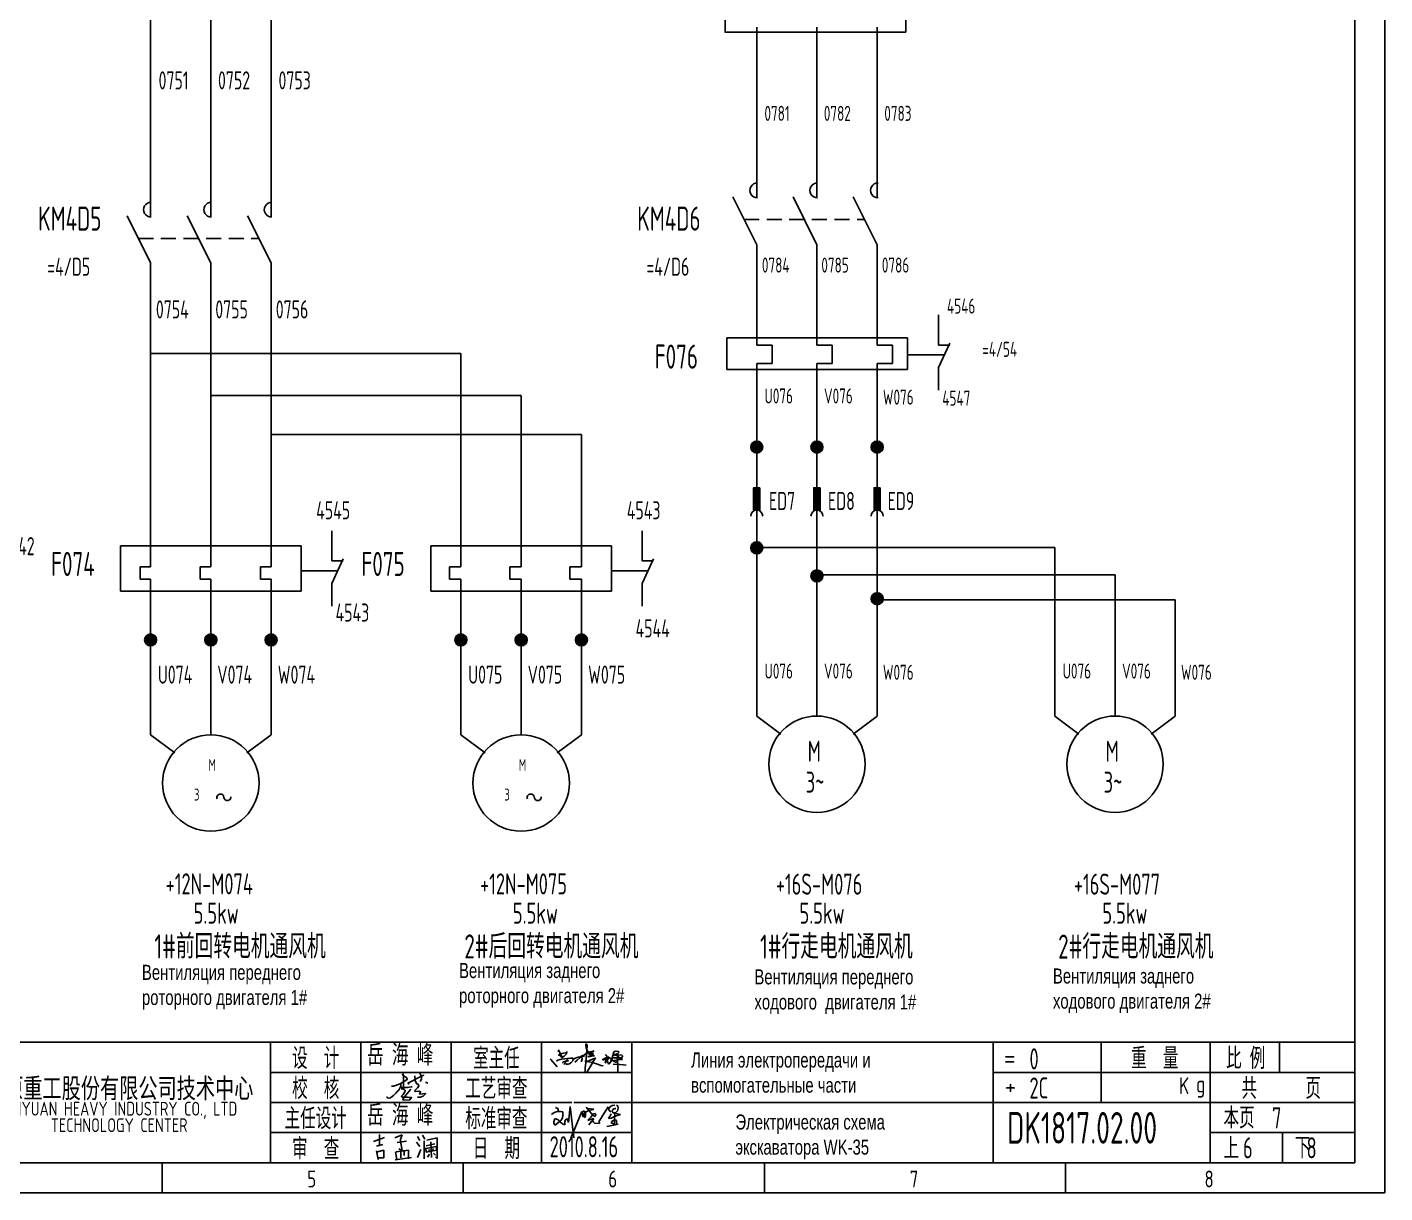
# Model space of a CAD drawing. Header units: millimetres. Extents: x 743 to 25007, y -5378 to 2245.
# Drawn here: x 4996.5 to 5221.9, y -694.8 to -501.3 of the extents above; entities that cross this region are included whole.
import ezdxf
from ezdxf.enums import TextEntityAlignment as Align

# ---------------------------------------------------------------- set-up
doc = ezdxf.new("R2010")
doc.units = ezdxf.units.MM
doc.header["$LTSCALE"] = 10
doc.header["$MEASUREMENT"] = 0
doc.linetypes.add('HIDDEN', pattern=[0.375, 0.25, -0.125])
for name, color, linetype in [('01', 7, 'Continuous'), ('11', 3, 'Continuous'), ('CONTINUOUS', 7, 'Continuous'), ('DASHED', 7, 'HIDDEN')]:
    doc.layers.add(name, color=color, linetype=linetype)
doc.styles.add('ROMAN', font='ROMANC.shx', dxfattribs={"width": 0.7, "height": 0.7})
doc.styles.get("Standard").update_dxf_attribs({"font": 'isocp', "width": 0.707, "bigfont": 'intecad.shx'})

# ---------------------------------------------------------------- blocks, each defined once
blk = doc.blocks.new('A$C5BE500A0')
for p, q in [((64.4, 48.9), (64.5, 51.6)), ((64.5, 51.6), (65.9, 52.2)), ((65.9, 52.2), (66.5, 51.5)), ((66.5, 51.5), (67.1, 48.5)), ((15.3, 41.2), (22.2, 26.1)), ((15.3, 40.1), (15.3, 41.2)), ((15.4, 37.7), (15.3, 40.1)), ((15.4, 32.4), (21, 34.6)), ((15.5, 31.8), (15.4, 32.4)), ((19.1, 30.1), (15.5, 31.8)), ((17.9, 23.5), (26, 24.9)), ((22.2, 26.1), (19.1, 30.1)), ((21, 34.6), (24.5, 35.1)), ((23.3, 27.9), (23.1, 27.8)), ((25.3, 29.5), (23.3, 27.9)), ((24.5, 35.1), (28.2, 35.6)), ((26.8, 30.7), (25.3, 29.5)), ((26, 24.9), (36.8, 26.1)), ((29.4, 34), (26.8, 30.7)), ((28.2, 35.6), (30.2, 36.8)), ((30.2, 38), (29.4, 34)), ((30.2, 36.8), (30.2, 38)), ((36.8, 26.1), (40.9, 26)), ((40.2, 22.8), (44.3, 25.4)), ((40.9, 26), (41.7, 24.4)), ((44.3, 25.4), (50.6, 27.7)), ((49.1, 22.6), (54.4, 27.2)), ((50.6, 27.7), (56.2, 29.3)), ((54.4, 27.2), (59.1, 30.4)), ((56.2, 29.3), (60.8, 29.6)), ((56.7, 31.7), (57.4, 29.6)), ((57.6, 25), (56.8, 20.6)), ((57.4, 29.6), (57.6, 25)), ((59.1, 30.4), (64.7, 33.7)), ((60.8, 29.6), (62.2, 29.2)), ((65.3, 44.3), (64.4, 48.9)), ((67.1, 48.5), (64.5, 17.9)), ((64.7, 33.7), (72, 37.3)), ((67.5, 39.5), (65.3, 44.3)), ((70.3, 36.3), (67.5, 39.5)), ((68.3, 28.6), (72.6, 29.4)), ((69.3, 29), (68.3, 28.6)), ((72, 30.5), (69.3, 29)), ((69.9, 34.1), (69.7, 33.3)), ((69.7, 33.3), (71.9, 33.6)), ((74.6, 36.5), (69.9, 34.1)), ((73.8, 32.8), (70.3, 36.3)), ((71.9, 33.6), (75.3, 34.2)), ((72, 37.3), (77.8, 39)), ((74.8, 31.8), (72, 30.5)), ((72.6, 29.4), (78.2, 30.4)), ((77.7, 30.8), (73.8, 32.8)), ((79.7, 39.2), (74.6, 36.5)), ((76.7, 32.6), (74.8, 31.8)), ((75.3, 34.2), (77, 34.5)), ((77.7, 33.5), (76.7, 32.6)), ((79.9, 25.4), (76.7, 24.1)), ((77, 34.5), (78, 34.1)), ((78, 34.1), (77.7, 33.5)), ((80.1, 30.5), (77.7, 30.8)), ((77.7, 20), (81.2, 25.6)), ((77.8, 39), (79.7, 39.2)), ((78.2, 30.4), (80.1, 30.5)), ((82.1, 26.9), (79.9, 25.4)), ((81.2, 25.6), (82.1, 26.9)), ((94.5, 25.2), (94.9, 23.9)), ((97, 23.3), (97.8, 25.3)), ((98.5, 23.8), (97.4, 25.9)), ((97.8, 25.3), (100.8, 27)), ((99, 31.4), (100.1, 32)), ((100.1, 32), (101.1, 31.6)), ((102.1, 27.7), (100.7, 21.1)), ((100.8, 27), (103.5, 26.5)), ((101.1, 31.6), (102.1, 30.6)), ((102.1, 30.6), (102.1, 27.7)), ((103.5, 26.5), (104.5, 25.2)), ((104.2, 28.7), (108.3, 26.3)), ((104.5, 25.2), (104.7, 23.9)), ((108.3, 26.3), (115.7, 20.2)), ((110.9, 22.6), (113.3, 30.9)), ((112.9, 30.9), (112.3, 30.9)), ((117.4, 32.7), (112.9, 30.9)), ((112.9, 26.9), (127.4, 26.5)), ((124.7, 26.6), (112.9, 26.9)), ((113.3, 30.9), (114.4, 35)), ((114.4, 35), (115.4, 38.4)), ((115.4, 38.4), (118.1, 38.8)), ((116.7, 30.8), (120.9, 31.8)), ((122.1, 34.8), (117.4, 32.7)), ((118.1, 38.8), (123.3, 38.3)), ((120.9, 31.8), (124.1, 32)), ((121.7, 31.5), (122.2, 1.9)), ((123, 28.1), (121.7, 31.5)), ((124.7, 36.8), (122.1, 34.8)), ((126.4, 24.6), (122.5, 23.3)), ((128.2, 25.5), (123, 28.1)), ((123.3, 38.3), (124.7, 36.8)), ((124.1, 32), (129.1, 31.3)), ((128.1, 26.7), (124.7, 26.6)), ((127.4, 26.5), (126.4, 24.6)), ((130.2, 28.3), (128.1, 26.7)), ((130.5, 24.3), (128.2, 25.5)), ((129.1, 31.3), (130.7, 30.3)), ((130.7, 30.3), (130.2, 28.3)), ((0, 24.1), (1.5, 23.9)), ((1.5, 23.9), (12.6, 10.8)), ((11.6, 21), (13.8, 22.8)), ((13.8, 22.8), (17.9, 23.5)), ((22.6, 18.1), (23.6, 19.3)), ((23.7, 17.3), (22.6, 18.1)), ((23.6, 19.3), (25.8, 19.9)), ((26.1, 16.2), (24.9, 15)), ((25.8, 19.9), (29.2, 20.8)), ((28.4, 20), (26.1, 16.2)), ((29.4, 15.2), (28.2, 15.7)), ((29.5, 22.1), (28.4, 20)), ((29.2, 20.8), (33, 21.4)), ((32.4, 15.1), (29.4, 15.2)), ((30.2, 22.7), (29.5, 22.1)), ((31.6, 22.6), (30.2, 22.7)), ((32.8, 22.1), (31.6, 22.6)), ((35, 16.2), (32.4, 15.1)), ((33, 21.4), (32.8, 22.1)), ((37.6, 17.7), (35, 16.2)), ((39.7, 20.3), (37.6, 17.7)), ((40.8, 21.6), (39.7, 20.3)), ((41.7, 24.4), (40.8, 21.6)), ((44.7, 18.7), (49.1, 22.6)), ((56.8, 20.6), (55.9, 19.6)), ((66.6, 21), (62.5, 20.6)), ((62.5, 20.6), (75.7, 18.4)), ((64.5, 17.9), (63.3, 8.5)), ((63.3, 8.5), (63.5, 0.1)), ((63.5, 0.1), (64.3, 0)), ((64.3, 0), (67.5, 2.5)), ((69.8, 21.4), (66.6, 21)), ((67.5, 2.5), (73.8, 13.7)), ((76.7, 24.1), (69.8, 21.4)), ((73.8, 13.7), (77.7, 20)), ((75.7, 18.4), (81.9, 16.6)), ((81.9, 16.6), (87.3, 14.8)), ((87.3, 14.8), (91.3, 12.9)), ((91.3, 12.9), (94.8, 12.6)), ((94.8, 12.6), (95.8, 12.8)), ((94.9, 23.9), (95.3, 23)), ((95.3, 23), (95.8, 22.8)), ((95.8, 22.8), (97, 23.3)), ((101.1, 23.3), (98.5, 23.8)), ((100.7, 21.1), (99.2, 17.4)), ((99.2, 17.4), (101.9, 20.9)), ((103.3, 23.7), (101.1, 23.3)), ((101.9, 20.9), (103.1, 21.8)), ((103.1, 21.8), (103.7, 20.1)), ((104.7, 23.9), (103.3, 23.7)), ((103.7, 20.1), (103.9, 18.5)), ((103.9, 18.5), (105, 16.1)), ((105, 16.1), (106.4, 15.7)), ((106.4, 15.7), (107.7, 17.3)), ((107.7, 17.3), (110.9, 22.6)), ((111.7, 21.6), (125.7, 23.5)), ((115.4, 22.1), (111.7, 21.6)), ((113.4, 15.2), (124.8, 14.7)), ((122.5, 23.3), (115.4, 22.1)), ((115.7, 20.2), (118.5, 18.9)), ((118.5, 18.9), (120.8, 19.6)), ((120.8, 19.6), (121.1, 20.7)), ((124.8, 14.7), (132, 14.1)), ((125.7, 23.5), (130.1, 23.8)), ((130.1, 23.8), (130.5, 24.3)), ((132, 14.1), (137.3, 13.6))]:
    blk.add_line(p, q)
blk = doc.blocks.new('lf')
for points in [[(421.5, 320.1), (421.3, 317.6), (420, 315.1), (418.6, 312.6), (416.7, 310.5), (414.9, 308.5), (411.9, 305.6), (410.1, 304.1), (408, 302.6), (406.1, 302), (403.6, 302.6), (403.6, 303.5), (403.9, 303.5)], [(409.4, 317.6), (411.9, 317.6), (420.7, 320.5), (429.4, 326.1), (429, 328.4), (426.7, 330.1), (424.2, 331.3), (423.4, 332.6), (424.4, 333.4), (425, 330.7), (425, 327.4), (425, 324.7), (424.8, 321.8), (424.8, 320.3), (424.8, 318.7), (425, 314.7), (425, 313), (424.8, 313)], [(432.1, 320.3), (430.6, 321.6), (450.9, 331.7), (450.9, 332.2)], [(439.5, 330.9), (440, 324.5), (442, 320.7)], [(441.8, 320.7), (443.7, 320.1), (444.9, 317.6), (443.1, 315.5), (439.7, 311.8), (439.8, 310.6), (445.4, 311.2), (447, 310.3), (445.6, 307.4), (453.6, 308), (450.3, 304.7), (447, 303.3), (443.7, 303.1), (442.9, 303.7)], [(446.2, 333.8), (448.1, 330.5), (448.1, 326.7), (446.6, 323.8)], [(453.4, 322.4), (454.9, 322.2), (455.7, 321.8), (456.1, 321.6), (456.3, 321.4)], [(421.3, 316.2), (424.8, 315.9), (427.1, 316), (429.8, 316), (434.8, 316.8), (436, 316.8)], [(421.9, 314.1), (423.8, 314.1), (425.4, 313.7), (426, 313), (426.9, 312), (427.1, 312), (426.5, 310.5), (426.1, 309.5), (424.2, 306.6), (423.1, 305.4), (422.1, 304.5), (423.2, 303.3), (427.3, 303.1), (429.8, 303.1), (432.3, 302.9), (435.4, 302.7), (433.1, 299.9), (424.6, 299.5), (424, 300.4), (425.6, 303.3), (434.3, 313.5)]]:
    blk.add_lwpolyline(points)

msp = doc.modelspace()

# ---------------------------------------------------------------- hatches: boundary and pattern name
at = {"linetype": 'HIDDEN'}
h = msp.add_hatch(color=0, dxfattribs=at)
edge = h.paths.add_edge_path()
edge.add_arc((5117.59, -570.99), 1, 0, 360)
h = msp.add_hatch(color=0, dxfattribs=at)
edge = h.paths.add_edge_path()
edge.add_arc((5127.59, -570.99), 1, 0, 360)
h = msp.add_hatch(color=0, dxfattribs=at)
edge = h.paths.add_edge_path()
edge.add_arc((5137.59, -570.99), 1, 0, 360)
h = msp.add_hatch()
h.set_pattern_fill('_USER', color=256, scale=0.2, angle=-90, style=0, pattern_type=0)
h.set_pattern_definition([(270, (5112.59939, -560.81964), (0.2, -4e-17), [])])
h.paths.add_polyline_path([(5117.07, -581.47), (5118.11, -581.47), (5118.11, -577.75), (5117.07, -577.75)])
h = msp.add_hatch()
h.set_pattern_fill('_USER', color=256, scale=0.2, angle=-90, style=0, pattern_type=0)
h.set_pattern_definition([(270, (5122.59939, -560.81964), (0.2, -4e-17), [])])
h.paths.add_polyline_path([(5127.07, -581.47), (5128.11, -581.47), (5128.11, -577.75), (5127.07, -577.75)])
h = msp.add_hatch()
h.set_pattern_fill('_USER', color=256, scale=0.2, angle=-90, style=0, pattern_type=0)
h.set_pattern_definition([(270, (5132.59939, -560.81964), (0.2, -4e-17), [])])
h.paths.add_polyline_path([(5137.07, -581.47), (5138.11, -581.47), (5138.11, -577.75), (5137.07, -577.75)])
h = msp.add_hatch(color=0, dxfattribs=at)
edge = h.paths.add_edge_path()
edge.add_arc((5117.59, -587.72), 1, 0, 360)
h = msp.add_hatch(color=0, dxfattribs=at)
edge = h.paths.add_edge_path()
edge.add_arc((5127.59, -592.38), 1, 0, 360)
h = msp.add_hatch(color=0, dxfattribs=at)
edge = h.paths.add_edge_path()
edge.add_arc((5137.59, -596.17), 1, 0, 360)
h = msp.add_hatch(color=0, dxfattribs=at)
edge = h.paths.add_edge_path()
edge.add_arc((5016.96, -603.02), 1, 0, 360)
h = msp.add_hatch(color=0, dxfattribs=at)
edge = h.paths.add_edge_path()
edge.add_arc((5026.96, -603.02), 1, 0, 360)
h = msp.add_hatch(color=0, dxfattribs=at)
edge = h.paths.add_edge_path()
edge.add_arc((5036.96, -603.02), 1, 0, 360)
h = msp.add_hatch(color=0, dxfattribs=at)
edge = h.paths.add_edge_path()
edge.add_arc((5068.48, -603.02), 1, 0, 360)
h = msp.add_hatch(color=0, dxfattribs=at)
edge = h.paths.add_edge_path()
edge.add_arc((5078.48, -603.02), 1, 0, 360)
h = msp.add_hatch(color=0, dxfattribs=at)
edge = h.paths.add_edge_path()
edge.add_arc((5088.48, -603.02), 1, 0, 360)

# ---------------------------------------------------------------- linework, layer by layer
for p, q in [((5016.96, -555.47), (5068.48, -555.47)), ((5026.96, -562.41), (5078.48, -562.41)), ((5036.96, -568.9), (5088.48, -568.9)), ((5117.59, -587.69), (5167.08, -587.69)), ((5015.2, -590.9), (5016.2, -590.9)), ((5015.2, -590.9), (5015.2, -592.9)), ((5016.2, -590.9), (5016.96, -590.9)), ((5025.2, -590.9), (5026.2, -590.9)), ((5025.2, -590.9), (5025.2, -592.9)), ((5026.2, -590.9), (5026.96, -590.9)), ((5035.2, -590.9), (5036.2, -590.9)), ((5035.2, -590.9), (5035.2, -592.9)), ((5036.2, -590.9), (5036.96, -590.9)), ((5066.58, -590.9), (5066.58, -592.9)), ((5066.58, -590.9), (5067.58, -590.9)), ((5067.58, -590.9), (5068.48, -590.9)), ((5076.58, -590.9), (5076.58, -592.9)), ((5076.58, -590.9), (5077.58, -590.9)), ((5077.58, -590.9), (5078.48, -590.9)), ((5086.58, -590.9), (5086.58, -592.9)), ((5086.58, -590.9), (5087.58, -590.9)), ((5087.58, -590.9), (5088.48, -590.9)), ((5127.59, -592.22), (5177.08, -592.22)), ((5015.2, -592.9), (5016.96, -592.9)), ((5025.2, -592.9), (5026.96, -592.9)), ((5035.2, -592.9), (5036.96, -592.9)), ((5066.58, -592.9), (5068.48, -592.9)), ((5076.58, -592.9), (5078.48, -592.9)), ((5086.58, -592.9), (5088.48, -592.9)), ((5117.59, -596.73), (5117.59, -612.15)), ((5127.59, -596.73), (5127.59, -612.15)), ((5137.59, -596.33), (5187.08, -596.33)), ((5137.59, -596.73), (5137.59, -612.15)), ((5167.08, -596.73), (5167.08, -612.15)), ((5177.08, -596.73), (5177.08, -612.15)), ((5187.08, -596.73), (5187.08, -612.15)), ((5117.59, -610.65), (5117.59, -615.65)), ((5127.59, -610.65), (5127.59, -615.65)), ((5137.59, -610.65), (5137.59, -615.65)), ((5167.08, -610.65), (5167.08, -615.65)), ((5177.08, -610.65), (5177.08, -615.65)), ((5187.08, -610.65), (5187.08, -615.65)), ((5016.96, -613.77), (5016.96, -618.77)), ((5026.96, -613.77), (5026.96, -618.77)), ((5036.96, -613.77), (5036.96, -618.77)), ((5068.48, -613.77), (5068.48, -618.77)), ((5078.48, -613.77), (5078.48, -618.77)), ((5088.48, -613.77), (5088.48, -618.77)), ((5096.87, -679.81), (5156.87, -679.81)), ((5054.98, -685.12), (5054.98, -686.93)), ((5057.53, -685.69), (5058.7, -685.17)), ((5058.7, -685.17), (5058.44, -685.95)), ((5053.97, -686.29), (5055.79, -685.65)), ((5054.49, -687.07), (5055.53, -686.81)), ((5054.75, -686.81), (5054.75, -686.81)), ((5057.53, -685.69), (5057.53, -685.69)), ((5057.92, -686.47), (5059.47, -686.21)), ((5058.7, -687.76), (5058.18, -687.5)), ((5058.44, -685.95), (5058.44, -686.21)), ((5058.44, -686.21), (5058.7, -687.76)), ((5061.11, -686.4), (5061.66, -687.13)), ((5061.29, -685.47), (5061.66, -686.1)), ((5062.11, -685.25), (5062.48, -685.89)), ((5062.36, -686.19), (5062.36, -689.19)), ((5062.66, -687.34), (5062.69, -688.04)), ((5064.36, -687.13), (5062.69, -687.47)), ((5062.72, -686.98), (5064.15, -686.68)), ((5062.81, -686.04), (5064.51, -685.68)), ((5063.51, -686.34), (5063.6, -688.95)), ((5063.93, -687.47), (5063.75, -687.8)), ((5064.48, -687.74), (5064.36, -687.13)), ((5064.51, -685.68), (5064.54, -685.68)), ((5064.54, -685.68), (5064.54, -689.13)), ((5054.49, -687.85), (5054.75, -689.27)), ((5054.62, -687.98), (5055.66, -687.72)), ((5055.66, -689.01), (5054.62, -689.01)), ((5055.66, -687.72), (5055.66, -689.01)), ((5057.54, -689.32), (5060.3, -688.96)), ((5057.6, -687.98), (5057.86, -689.27)), ((5057.73, -687.98), (5059.8, -687.72)), ((5058.51, -687.98), (5058.51, -689.01)), ((5059.03, -687.85), (5059.03, -688.62)), ((5059.8, -687.72), (5059.8, -689.14)), ((5061.29, -688.95), (5061.81, -687.62)), ((5062.69, -688.04), (5064.48, -687.74)), ((5063.25, -688.38), (5062.91, -688.89)), ((5063.11, -687.65), (5063.3, -687.8)), ((5063.93, -688.21), (5064.27, -688.55)), ((5064.54, -689.13), (5064.27, -688.83))]:
    msp.add_line(p, q)
at = {"color": 0, "linetype": 'ByBlock'}
for p, q in [((5142.68, -555.7), (5148.73, -555.68)), ((5041.96, -591.55), (5048.01, -591.53)), ((5093.48, -591.55), (5099.53, -591.53))]:
    msp.add_line(p, q, dxfattribs=at)
at = {"linetype": 'Continuous'}
for p, q in [((5117.59, -615.65), (5121.59, -618.65)), ((5137.59, -615.65), (5133.59, -618.65)), ((5167.08, -615.65), (5171.08, -618.65)), ((5187.08, -615.65), (5183.08, -618.65)), ((5016.96, -618.77), (5020.96, -621.77)), ((5036.96, -618.77), (5032.96, -621.77)), ((5068.48, -618.77), (5072.48, -621.77)), ((5088.48, -618.77), (5084.48, -621.77))]:
    msp.add_line(p, q, dxfattribs=at)
for points in [[(5118.11, -577.75), (5118.11, -581.47), (5117.07, -581.47), (5117.07, -577.75)], [(5128.11, -577.75), (5128.11, -581.47), (5127.07, -581.47), (5127.07, -577.75)], [(5138.11, -577.75), (5138.11, -581.47), (5137.07, -581.47), (5137.07, -577.75)]]:
    msp.add_lwpolyline(points, close=True)
for centre in [(5127.59, -623.65), (5177.08, -623.65), (5026.96, -626.77), (5078.48, -626.77)]:
    msp.add_circle(centre, 8)
for centre, radius, start, end in [((5028.55, -629.19), 0.586, 10.2363, 197.9404), ((5080.07, -629.19), 0.586, 10.2363, 197.9404), ((5029.71, -629.09), 0.589, 180.1451, 3.584), ((5081.24, -629.09), 0.589, 180.1451, 3.584)]:
    msp.add_arc(centre, radius, start, end)
at = {"layer": '01', "ltscale": 2}
for centre in [(5117.59, -582.47), (5127.59, -582.47), (5137.59, -582.47)]:
    msp.add_arc(centre, 1, 0, 180, dxfattribs=at)
at = {"layer": 'CONTINUOUS', "color": 3}
for p, q in [((5221.87, -694.81), (5221.87, -397.81)), ((4801.87, -694.81), (5221.87, -694.81))]:
    msp.add_line(p, q, dxfattribs=at)
at = {"layer": 'CONTINUOUS'}
for p, q in [((5216.87, -689.81), (5216.87, -417.81)), ((5112.36, -497.17), (5112.36, -502.15)), ((5142.36, -502.11), (5142.36, -497.14)), ((5016.96, -500.09), (5016.96, -532.63)), ((5026.96, -500.09), (5026.96, -532.63)), ((5036.96, -500.09), (5036.96, -532.63)), ((5112.36, -502.13), (5142.36, -502.13)), ((5117.59, -501.27), (5117.59, -529.54)), ((5127.59, -501.27), (5127.59, -529.54)), ((5137.59, -501.27), (5137.59, -529.54)), ((5117.59, -537.4), (5113.63, -529.47)), ((5127.59, -537.4), (5123.63, -529.47)), ((5137.59, -537.4), (5133.63, -529.47)), ((5016.96, -540.42), (5013.05, -532.59)), ((5026.96, -540.42), (5023.05, -532.59)), ((5036.96, -540.42), (5033.05, -532.59)), ((5117.59, -537.4), (5117.59, -554.1)), ((5127.59, -537.4), (5127.59, -554.1)), ((5137.59, -537.4), (5137.59, -554.1)), ((5016.96, -540.42), (5016.96, -587.4)), ((5026.96, -540.42), (5026.96, -587.4)), ((5036.96, -540.42), (5036.96, -587.4)), ((5147.76, -549.05), (5147.76, -554.05)), ((5112.63, -558.1), (5112.63, -552.88)), ((5112.63, -552.88), (5142.63, -552.88)), ((5117.59, -554.1), (5120.13, -554.1)), ((5120.13, -554.1), (5120.13, -557.1)), ((5127.59, -554.1), (5130.13, -554.1)), ((5130.13, -554.1), (5130.13, -557.1)), ((5137.59, -554.1), (5140.13, -554.1)), ((5140.13, -554.1), (5140.13, -557.1)), ((5142.63, -552.88), (5142.63, -558.1)), ((5147.76, -557.8), (5149.63, -553.72)), ((5147.76, -554.05), (5149.64, -554.05)), ((5068.48, -555.47), (5068.48, -590.9)), ((5112.63, -558.1), (5117.63, -558.1)), ((5117.59, -557.1), (5117.59, -610.39)), ((5120.13, -557.1), (5117.59, -557.1)), ((5117.63, -558.1), (5122.63, -558.1)), ((5122.63, -558.1), (5127.63, -558.1)), ((5127.59, -557.1), (5127.59, -610.39)), ((5130.13, -557.1), (5127.59, -557.1)), ((5127.63, -558.1), (5132.63, -558.1)), ((5132.63, -558.1), (5137.63, -558.1)), ((5137.59, -557.1), (5137.59, -610.39)), ((5140.13, -557.1), (5137.59, -557.1)), ((5137.63, -558.1), (5142.63, -558.1)), ((5147.76, -557.8), (5147.76, -561.55)), ((5078.48, -562.41), (5078.48, -590.9)), ((5088.48, -568.9), (5088.48, -590.9)), ((5117.59, -571.04), (5117.59, -571.04)), ((5127.59, -571.04), (5127.59, -571.04)), ((5137.59, -571.04), (5137.59, -571.04)), ((5016.96, -580.58), (5016.96, -590.9)), ((5026.96, -580.58), (5026.96, -590.9)), ((5036.96, -580.58), (5036.96, -590.9)), ((5047.04, -584.9), (5047.04, -589.9)), ((5098.56, -584.9), (5098.56, -589.9)), ((5011.96, -587.4), (5041.96, -587.4)), ((5011.96, -594.9), (5011.96, -587.4)), ((5041.96, -587.4), (5041.96, -594.9)), ((5063.48, -587.4), (5093.48, -587.4)), ((5063.48, -594.9), (5063.48, -587.4)), ((5093.48, -587.4), (5093.48, -594.9)), ((5117.59, -587.76), (5117.59, -587.76)), ((5167.08, -587.69), (5167.08, -610.39)), ((5047.04, -593.65), (5048.91, -589.57)), ((5047.04, -589.9), (5048.92, -589.9)), ((5098.56, -593.65), (5100.43, -589.57)), ((5098.56, -589.9), (5100.44, -589.9)), ((5127.59, -592.42), (5127.59, -592.42)), ((5177.08, -592.22), (5177.08, -610.39)), ((5041.96, -594.9), (5011.96, -594.9)), ((5016.96, -592.9), (5016.96, -615.27)), ((5026.96, -592.9), (5026.96, -615.27)), ((5036.96, -592.9), (5036.96, -615.27)), ((5047.04, -593.65), (5047.04, -597.4)), ((5093.48, -594.9), (5063.48, -594.9)), ((5068.48, -592.9), (5068.48, -615.27)), ((5078.48, -592.9), (5078.48, -615.27)), ((5088.48, -592.9), (5088.48, -615.27)), ((5098.56, -593.65), (5098.56, -597.4)), ((5137.59, -596.21), (5137.59, -596.21)), ((5187.08, -596.33), (5187.08, -610.39)), ((5016.96, -603.07), (5016.96, -603.07)), ((5026.96, -603.07), (5026.96, -603.07)), ((5036.96, -603.07), (5036.96, -603.07)), ((5068.48, -603.07), (5068.48, -603.07)), ((5078.48, -603.07), (5078.48, -603.07)), ((5088.48, -603.07), (5088.48, -603.07)), ((5204.37, -669.81), (5204.37, -674.81)), ((5084.2, -680.62), (5084.56, -680.82)), ((5084.2, -680.62), (5084.56, -680.82)), ((5084.2, -680.62), (5084.56, -680.82)), ((5084.2, -680.62), (5084.56, -680.82)), ((5086.34, -683.11), (5086.6, -680.46)), ((5086.34, -683.11), (5086.6, -680.46)), ((5086.34, -683.11), (5086.6, -680.46)), ((5086.34, -683.11), (5086.6, -680.46)), ((5086.6, -680.46), (5087.21, -685.66)), ((5086.6, -680.46), (5087.21, -685.66)), ((5086.6, -680.46), (5087.21, -685.66)), ((5086.6, -680.46), (5087.21, -685.66)), ((5089.25, -680.61), (5090.38, -681.89)), ((5089.43, -680.83), (5089.25, -680.61)), ((5089.25, -680.61), (5090.38, -681.89)), ((5089.43, -680.83), (5089.25, -680.61)), ((5089.25, -680.61), (5090.38, -681.89)), ((5089.43, -680.83), (5089.25, -680.61)), ((5089.25, -680.61), (5090.38, -681.89)), ((5089.43, -680.83), (5089.25, -680.61)), ((5091.41, -682.9), (5092.91, -680.52)), ((5091.41, -682.9), (5092.91, -680.52)), ((5091.41, -682.9), (5092.91, -680.52)), ((5091.41, -682.9), (5092.91, -680.52)), ((5092.9, -680.59), (5093.03, -681.02)), ((5092.9, -680.59), (5093.03, -681.02)), ((5092.9, -680.59), (5093.03, -681.02)), ((5092.9, -680.59), (5093.03, -681.02)), ((5093, -680.86), (5093.36, -680.43)), ((5093, -680.86), (5093.36, -680.43)), ((5093, -680.86), (5093.36, -680.43)), ((5093, -680.86), (5093.36, -680.43)), ((5093.36, -680.43), (5093.65, -680.33)), ((5093.36, -680.43), (5093.65, -680.33)), ((5093.36, -680.43), (5093.65, -680.33)), ((5093.36, -680.43), (5093.65, -680.33)), ((5093.65, -680.33), (5094.04, -680.24)), ((5093.65, -680.33), (5094.04, -680.24)), ((5093.65, -680.33), (5094.04, -680.24)), ((5093.65, -680.33), (5094.04, -680.24)), ((5094.3, -680.24), (5094.53, -680.37)), ((5094.3, -680.24), (5094.53, -680.37)), ((5094.3, -680.24), (5094.53, -680.37)), ((5094.3, -680.24), (5094.53, -680.37)), ((5094.53, -680.37), (5094.56, -680.76)), ((5094.53, -680.37), (5094.56, -680.76)), ((5094.53, -680.37), (5094.56, -680.76)), ((5094.53, -680.37), (5094.56, -680.76)), ((5083.54, -681.79), (5083.79, -681.58)), ((5083.54, -681.79), (5083.79, -681.58)), ((5083.54, -681.79), (5083.79, -681.58)), ((5083.54, -681.79), (5083.79, -681.58)), ((5083.79, -681.58), (5084.15, -681.43)), ((5083.79, -681.58), (5084.15, -681.43)), ((5083.79, -681.58), (5084.15, -681.43)), ((5083.79, -681.58), (5084.15, -681.43)), ((5083.89, -683.01), (5083.99, -682.65)), ((5083.89, -683.01), (5083.99, -682.65)), ((5083.89, -683.01), (5083.99, -682.65)), ((5083.89, -683.01), (5083.99, -682.65)), ((5083.99, -682.65), (5084.05, -682.5)), ((5083.99, -682.65), (5084.05, -682.5)), ((5083.99, -682.65), (5084.05, -682.5)), ((5083.99, -682.65), (5084.05, -682.5)), ((5084.05, -682.5), (5084.25, -682.55)), ((5084.05, -682.5), (5084.25, -682.55)), ((5084.05, -682.5), (5084.25, -682.55)), ((5084.05, -682.5), (5084.25, -682.55)), ((5084.15, -681.43), (5084.51, -681.33)), ((5084.15, -681.43), (5084.51, -681.33)), ((5084.15, -681.43), (5084.51, -681.33)), ((5084.15, -681.43), (5084.51, -681.33)), ((5084.25, -682.55), (5084.61, -682.71)), ((5084.25, -682.55), (5084.61, -682.71)), ((5084.25, -682.55), (5084.61, -682.71)), ((5084.25, -682.55), (5084.61, -682.71)), ((5084.51, -681.33), (5085.02, -681.28)), ((5084.51, -681.33), (5085.02, -681.28)), ((5084.51, -681.33), (5085.02, -681.28)), ((5084.51, -681.33), (5085.02, -681.28)), ((5084.56, -680.82), (5084.61, -680.97)), ((5084.56, -680.82), (5084.61, -680.97)), ((5084.56, -680.82), (5084.61, -680.97)), ((5084.56, -680.82), (5084.61, -680.97)), ((5084.61, -680.97), (5084.61, -681.28)), ((5084.61, -680.97), (5084.61, -681.28)), ((5084.61, -680.97), (5084.61, -681.28)), ((5084.61, -680.97), (5084.61, -681.28)), ((5084.61, -682.71), (5084.96, -683.06)), ((5084.61, -682.71), (5084.96, -683.06)), ((5084.61, -682.71), (5084.96, -683.06)), ((5084.61, -682.71), (5084.96, -683.06)), ((5085.12, -682.76), (5084.81, -683.01)), ((5085.12, -682.76), (5084.81, -683.01)), ((5085.12, -682.76), (5084.81, -683.01)), ((5085.12, -682.76), (5084.81, -683.01)), ((5085.02, -681.28), (5085.42, -681.38)), ((5085.02, -681.28), (5085.42, -681.38)), ((5085.02, -681.28), (5085.42, -681.38)), ((5085.02, -681.28), (5085.42, -681.38)), ((5085.32, -682.35), (5085.12, -682.76)), ((5085.32, -682.35), (5085.12, -682.76)), ((5085.32, -682.35), (5085.12, -682.76)), ((5085.32, -682.35), (5085.12, -682.76)), ((5085.42, -681.99), (5085.32, -682.35)), ((5085.42, -681.99), (5085.32, -682.35)), ((5085.42, -681.99), (5085.32, -682.35)), ((5085.42, -681.99), (5085.32, -682.35)), ((5085.42, -681.38), (5085.42, -681.58)), ((5085.42, -681.38), (5085.42, -681.58)), ((5085.42, -681.38), (5085.42, -681.58)), ((5085.42, -681.38), (5085.42, -681.58)), ((5085.42, -681.58), (5085.42, -681.99)), ((5085.42, -681.58), (5085.42, -681.99)), ((5085.42, -681.58), (5085.42, -681.99)), ((5085.42, -681.58), (5085.42, -681.99)), ((5085.73, -682.91), (5085.88, -682.65)), ((5085.73, -682.91), (5085.88, -682.65)), ((5085.73, -682.91), (5085.88, -682.65)), ((5085.73, -682.91), (5085.88, -682.65)), ((5085.73, -683.52), (5085.73, -682.91)), ((5085.73, -683.52), (5085.73, -682.91)), ((5085.73, -683.52), (5085.73, -682.91)), ((5085.73, -683.52), (5085.73, -682.91)), ((5085.88, -682.65), (5086.09, -682.45)), ((5085.88, -682.65), (5086.09, -682.45)), ((5085.88, -682.65), (5086.09, -682.45)), ((5085.88, -682.65), (5086.09, -682.45)), ((5086.09, -682.45), (5086.14, -682.55)), ((5086.09, -682.45), (5086.14, -682.55)), ((5086.09, -682.45), (5086.14, -682.55)), ((5086.09, -682.45), (5086.14, -682.55)), ((5086.14, -682.55), (5086.29, -682.91)), ((5086.14, -682.55), (5086.29, -682.91)), ((5086.14, -682.55), (5086.29, -682.91)), ((5086.14, -682.55), (5086.29, -682.91)), ((5086.29, -682.91), (5086.29, -683.01)), ((5086.29, -682.91), (5086.29, -683.01)), ((5086.29, -682.91), (5086.29, -683.01)), ((5086.29, -682.91), (5086.29, -683.01)), ((5086.75, -685.71), (5088.54, -681.3)), ((5086.75, -685.71), (5088.54, -681.3)), ((5086.75, -685.71), (5088.54, -681.3)), ((5086.75, -685.71), (5088.54, -681.3)), ((5088.58, -681.38), (5088.69, -681.85)), ((5088.58, -681.38), (5088.69, -681.85)), ((5088.58, -681.38), (5088.69, -681.85)), ((5088.58, -681.38), (5088.69, -681.85)), ((5088.69, -681.38), (5088.84, -681.27)), ((5088.69, -681.38), (5088.84, -681.27)), ((5088.69, -681.38), (5088.84, -681.27)), ((5088.69, -681.38), (5088.84, -681.27)), ((5088.8, -682.18), (5088.69, -681.38)), ((5088.8, -682.18), (5088.69, -681.38)), ((5088.8, -682.18), (5088.69, -681.38)), ((5088.8, -682.18), (5088.69, -681.38)), ((5088.69, -681.85), (5088.8, -682.18)), ((5088.69, -681.85), (5088.8, -682.18)), ((5088.69, -681.85), (5088.8, -682.18)), ((5088.69, -681.85), (5088.8, -682.18)), ((5088.84, -681.27), (5088.99, -681.27)), ((5088.84, -681.27), (5088.99, -681.27)), ((5088.84, -681.27), (5088.99, -681.27)), ((5088.84, -681.27), (5088.99, -681.27)), ((5088.91, -681.96), (5088.95, -681.71)), ((5088.91, -681.96), (5088.95, -681.71)), ((5088.91, -681.96), (5088.95, -681.71)), ((5088.91, -681.96), (5088.95, -681.71)), ((5088.95, -682.22), (5088.91, -681.96)), ((5088.95, -682.22), (5088.91, -681.96)), ((5088.95, -682.22), (5088.91, -681.96)), ((5088.95, -682.22), (5088.91, -681.96)), ((5088.95, -681.71), (5089.03, -681.52)), ((5088.95, -681.71), (5089.03, -681.52)), ((5088.95, -681.71), (5089.03, -681.52)), ((5088.95, -681.71), (5089.03, -681.52)), ((5089.06, -682.29), (5088.95, -682.22)), ((5089.06, -682.29), (5088.95, -682.22)), ((5089.06, -682.29), (5088.95, -682.22)), ((5089.06, -682.29), (5088.95, -682.22)), ((5088.99, -681.27), (5089.14, -681.6)), ((5088.99, -681.27), (5089.14, -681.6)), ((5088.99, -681.27), (5089.14, -681.6)), ((5088.99, -681.27), (5089.14, -681.6)), ((5089.03, -681.52), (5089.28, -681.34)), ((5089.03, -681.52), (5089.28, -681.34)), ((5089.03, -681.52), (5089.28, -681.34)), ((5089.03, -681.52), (5089.28, -681.34)), ((5089.14, -681.96), (5089.06, -682.29)), ((5089.14, -681.96), (5089.06, -682.29)), ((5089.14, -681.96), (5089.06, -682.29)), ((5089.14, -681.96), (5089.06, -682.29)), ((5089.14, -681.6), (5089.14, -681.96)), ((5089.14, -681.6), (5089.14, -681.96)), ((5089.14, -681.6), (5089.14, -681.96)), ((5089.14, -681.6), (5089.14, -681.96)), ((5089.28, -681.34), (5089.69, -681.16)), ((5089.28, -681.34), (5089.69, -681.16)), ((5089.28, -681.34), (5089.69, -681.16)), ((5089.28, -681.34), (5089.69, -681.16)), ((5090.53, -680.9), (5089.43, -680.83)), ((5090.53, -680.9), (5089.43, -680.83)), ((5090.53, -680.9), (5089.43, -680.83)), ((5090.53, -680.9), (5089.43, -680.83)), ((5089.76, -682.55), (5089.54, -682.77)), ((5089.76, -682.55), (5089.54, -682.77)), ((5089.76, -682.55), (5089.54, -682.77)), ((5089.76, -682.55), (5089.54, -682.77)), ((5089.54, -682.77), (5089.65, -682.73)), ((5089.54, -682.77), (5089.65, -682.73)), ((5089.54, -682.77), (5089.65, -682.73)), ((5089.54, -682.77), (5089.65, -682.73)), ((5089.65, -682.73), (5090.35, -682.51)), ((5089.65, -682.73), (5090.35, -682.51)), ((5089.65, -682.73), (5090.35, -682.51)), ((5089.65, -682.73), (5090.35, -682.51)), ((5089.69, -681.16), (5090.2, -681.01)), ((5089.69, -681.16), (5090.2, -681.01)), ((5089.69, -681.16), (5090.2, -681.01)), ((5089.69, -681.16), (5090.2, -681.01)), ((5089.72, -683.54), (5090.31, -682.84)), ((5089.72, -683.54), (5090.31, -682.84)), ((5089.72, -683.54), (5090.31, -682.84)), ((5089.72, -683.54), (5090.31, -682.84)), ((5090.16, -682.99), (5089.72, -683.54)), ((5090.16, -682.99), (5089.72, -683.54)), ((5090.16, -682.99), (5089.72, -683.54)), ((5090.16, -682.99), (5089.72, -683.54)), ((5090.05, -682.26), (5089.76, -682.55)), ((5090.05, -682.26), (5089.76, -682.55)), ((5090.05, -682.26), (5089.76, -682.55)), ((5090.05, -682.26), (5089.76, -682.55)), ((5090.49, -681.71), (5090.05, -682.26)), ((5090.49, -681.71), (5090.05, -682.26)), ((5090.49, -681.71), (5090.05, -682.26)), ((5090.49, -681.71), (5090.05, -682.26)), ((5090.53, -682.55), (5090.16, -682.99)), ((5090.53, -682.55), (5090.16, -682.99)), ((5090.53, -682.55), (5090.16, -682.99)), ((5090.53, -682.55), (5090.16, -682.99)), ((5090.2, -681.01), (5090.53, -680.9)), ((5090.2, -681.01), (5090.53, -680.9)), ((5090.2, -681.01), (5090.53, -680.9)), ((5090.2, -681.01), (5090.53, -680.9)), ((5090.31, -682.84), (5090.38, -682.84)), ((5090.31, -682.84), (5090.38, -682.84)), ((5090.31, -682.84), (5090.38, -682.84)), ((5090.31, -682.84), (5090.38, -682.84)), ((5090.35, -682.51), (5090.49, -682.55)), ((5090.35, -682.51), (5090.49, -682.55)), ((5090.35, -682.51), (5090.49, -682.55)), ((5090.35, -682.51), (5090.49, -682.55)), ((5090.38, -681.89), (5090.72, -682.15)), ((5090.38, -681.89), (5090.72, -682.15)), ((5090.38, -681.89), (5090.72, -682.15)), ((5090.38, -681.89), (5090.72, -682.15)), ((5090.38, -682.84), (5090.49, -683.1)), ((5090.38, -682.84), (5090.49, -683.1)), ((5090.38, -682.84), (5090.49, -683.1)), ((5090.38, -682.84), (5090.49, -683.1)), ((5090.75, -681.63), (5090.49, -681.71)), ((5090.75, -681.63), (5090.49, -681.71)), ((5090.75, -681.63), (5090.49, -681.71)), ((5090.75, -681.63), (5090.49, -681.71)), ((5090.49, -682.55), (5090.53, -682.55)), ((5090.49, -682.55), (5090.53, -682.55)), ((5090.49, -682.55), (5090.53, -682.55)), ((5090.49, -682.55), (5090.53, -682.55)), ((5090.72, -682.15), (5090.86, -681.89)), ((5090.72, -682.15), (5090.86, -681.89)), ((5090.72, -682.15), (5090.86, -681.89)), ((5090.72, -682.15), (5090.86, -681.89)), ((5090.86, -681.89), (5090.75, -681.63)), ((5090.86, -681.89), (5090.75, -681.63)), ((5090.86, -681.89), (5090.75, -681.63)), ((5090.86, -681.89), (5090.75, -681.63)), ((5091.46, -683.31), (5091.41, -682.9)), ((5091.46, -683.31), (5091.41, -682.9)), ((5091.46, -683.31), (5091.41, -682.9)), ((5091.46, -683.31), (5091.41, -682.9)), ((5093.19, -682.13), (5093, -682.42)), ((5093.19, -682.13), (5093, -682.42)), ((5093.19, -682.13), (5093, -682.42)), ((5093.19, -682.13), (5093, -682.42)), ((5093, -682.42), (5093.09, -682.49)), ((5093, -682.42), (5093.09, -682.49)), ((5093, -682.42), (5093.09, -682.49)), ((5093, -682.42), (5093.09, -682.49)), ((5093.03, -681.02), (5093.26, -681.28)), ((5093.03, -681.02), (5093.26, -681.28)), ((5093.03, -681.02), (5093.26, -681.28)), ((5093.03, -681.02), (5093.26, -681.28)), ((5093.09, -682.49), (5093.45, -682.42)), ((5093.09, -682.49), (5093.45, -682.42)), ((5093.09, -682.49), (5093.45, -682.42)), ((5093.09, -682.49), (5093.45, -682.42)), ((5093.36, -681.8), (5093.19, -682.13)), ((5093.36, -681.8), (5093.19, -682.13)), ((5093.36, -681.8), (5093.19, -682.13)), ((5093.36, -681.8), (5093.19, -682.13)), ((5093.26, -681.28), (5093.39, -681.31)), ((5093.26, -681.28), (5093.39, -681.31)), ((5093.26, -681.28), (5093.39, -681.31)), ((5093.26, -681.28), (5093.39, -681.31)), ((5093.45, -681.67), (5093.36, -681.8)), ((5093.45, -681.67), (5093.36, -681.8)), ((5093.45, -681.67), (5093.36, -681.8)), ((5093.45, -681.67), (5093.36, -681.8)), ((5093.42, -683.17), (5093.65, -682.88)), ((5093.42, -683.17), (5093.65, -682.88)), ((5093.42, -683.17), (5093.65, -682.88)), ((5093.42, -683.17), (5093.65, -682.88)), ((5093.45, -682.42), (5093.98, -682.16)), ((5093.45, -682.42), (5093.98, -682.16)), ((5093.45, -682.42), (5093.98, -682.16)), ((5093.45, -682.42), (5093.98, -682.16)), ((5093.58, -681.28), (5093.65, -681.05)), ((5093.58, -681.28), (5093.65, -681.05)), ((5093.58, -681.28), (5093.65, -681.05)), ((5093.58, -681.28), (5093.65, -681.05)), ((5093.78, -681.51), (5093.58, -681.28)), ((5093.78, -681.51), (5093.58, -681.28)), ((5093.78, -681.51), (5093.58, -681.28)), ((5093.78, -681.51), (5093.58, -681.28)), ((5093.65, -681.05), (5093.84, -680.89)), ((5093.65, -681.05), (5093.84, -680.89)), ((5093.65, -681.05), (5093.84, -680.89)), ((5093.65, -681.05), (5093.84, -680.89)), ((5093.65, -682.88), (5094.14, -682.68)), ((5093.65, -682.88), (5094.14, -682.68)), ((5093.65, -682.88), (5094.14, -682.68)), ((5093.65, -682.88), (5094.14, -682.68)), ((5094.2, -681.48), (5093.78, -681.51)), ((5094.2, -681.48), (5093.78, -681.51)), ((5094.2, -681.48), (5093.78, -681.51)), ((5094.2, -681.48), (5093.78, -681.51)), ((5093.84, -680.89), (5094.11, -680.82)), ((5093.84, -680.89), (5094.11, -680.82)), ((5093.84, -680.89), (5094.11, -680.82)), ((5093.84, -680.89), (5094.11, -680.82)), ((5093.98, -682.94), (5093.94, -683.4)), ((5093.98, -682.94), (5093.94, -683.4)), ((5093.98, -682.94), (5093.94, -683.4)), ((5093.98, -682.94), (5093.94, -683.4)), ((5093.98, -681.61), (5094.01, -681.97)), ((5094.96, -681.8), (5093.98, -681.61)), ((5093.98, -681.61), (5094.01, -681.97)), ((5094.96, -681.8), (5093.98, -681.61)), ((5093.98, -681.61), (5094.01, -681.97)), ((5094.96, -681.8), (5093.98, -681.61)), ((5093.98, -681.61), (5094.01, -681.97)), ((5094.96, -681.8), (5093.98, -681.61)), ((5093.98, -682.16), (5094.43, -681.97)), ((5094.01, -681.97), (5093.98, -682.45)), ((5093.98, -682.16), (5094.43, -681.97)), ((5094.01, -681.97), (5093.98, -682.45)), ((5093.98, -682.16), (5094.43, -681.97)), ((5094.01, -681.97), (5093.98, -682.45)), ((5093.98, -682.16), (5094.43, -681.97)), ((5094.01, -681.97), (5093.98, -682.45)), ((5093.98, -682.45), (5093.98, -682.94)), ((5093.98, -682.45), (5093.98, -682.94)), ((5093.98, -682.45), (5093.98, -682.94)), ((5093.98, -682.45), (5093.98, -682.94)), ((5094.11, -680.82), (5094.2, -680.79)), ((5094.11, -680.82), (5094.2, -680.79)), ((5094.11, -680.82), (5094.2, -680.79)), ((5094.11, -680.82), (5094.2, -680.79)), ((5094.14, -682.68), (5094.33, -682.81)), ((5094.14, -682.68), (5094.33, -682.81)), ((5094.14, -682.68), (5094.33, -682.81)), ((5094.14, -682.68), (5094.33, -682.81)), ((5094.47, -681.21), (5094.2, -681.48)), ((5094.47, -681.21), (5094.2, -681.48)), ((5094.47, -681.21), (5094.2, -681.48)), ((5094.47, -681.21), (5094.2, -681.48)), ((5094.33, -682.81), (5094.3, -683.3)), ((5094.33, -682.81), (5094.3, -683.3)), ((5094.33, -682.81), (5094.3, -683.3)), ((5094.33, -682.81), (5094.3, -683.3)), ((5094.43, -681.97), (5094.96, -681.8)), ((5094.43, -681.97), (5094.96, -681.8)), ((5094.43, -681.97), (5094.96, -681.8)), ((5094.43, -681.97), (5094.96, -681.8)), ((5094.56, -680.76), (5094.47, -681.21)), ((5094.56, -680.76), (5094.47, -681.21)), ((5094.56, -680.76), (5094.47, -681.21)), ((5094.56, -680.76), (5094.47, -681.21)), ((5083.89, -683.32), (5083.89, -683.01)), ((5083.89, -683.32), (5083.89, -683.01)), ((5083.89, -683.32), (5083.89, -683.01)), ((5083.89, -683.32), (5083.89, -683.01)), ((5084.15, -683.57), (5083.89, -683.32)), ((5084.15, -683.57), (5083.89, -683.32)), ((5084.15, -683.57), (5083.89, -683.32)), ((5084.15, -683.57), (5083.89, -683.32)), ((5084.81, -683.01), (5084.15, -683.57)), ((5084.81, -683.01), (5084.15, -683.57)), ((5084.81, -683.01), (5084.15, -683.57)), ((5084.81, -683.01), (5084.15, -683.57)), ((5084.96, -683.06), (5085.27, -683.32)), ((5084.96, -683.06), (5085.27, -683.32)), ((5084.96, -683.06), (5085.27, -683.32)), ((5084.96, -683.06), (5085.27, -683.32)), ((5085.27, -683.32), (5085.42, -683.42)), ((5085.27, -683.32), (5085.42, -683.42)), ((5085.27, -683.32), (5085.42, -683.42)), ((5085.27, -683.32), (5085.42, -683.42)), ((5085.42, -683.42), (5085.73, -683.52)), ((5085.42, -683.42), (5085.73, -683.52)), ((5085.42, -683.42), (5085.73, -683.52)), ((5085.42, -683.42), (5085.73, -683.52)), ((5086.29, -683.01), (5086.34, -683.11)), ((5086.29, -683.01), (5086.34, -683.11)), ((5086.29, -683.01), (5086.34, -683.11)), ((5086.29, -683.01), (5086.34, -683.11)), ((5090.49, -683.1), (5090.68, -683.25)), ((5090.49, -683.1), (5090.68, -683.25)), ((5090.49, -683.1), (5090.68, -683.25)), ((5090.49, -683.1), (5090.68, -683.25)), ((5090.68, -683.25), (5091.45, -683.32)), ((5090.68, -683.25), (5091.45, -683.32)), ((5090.68, -683.25), (5091.45, -683.32)), ((5090.68, -683.25), (5091.45, -683.32)), ((5092.73, -683.82), (5094.6, -683.43)), ((5092.73, -683.82), (5094.6, -683.43)), ((5092.73, -683.82), (5094.6, -683.43)), ((5092.73, -683.82), (5094.6, -683.43)), ((5094.07, -683.53), (5092.73, -683.82)), ((5094.07, -683.53), (5092.73, -683.82)), ((5094.07, -683.53), (5092.73, -683.82)), ((5094.07, -683.53), (5092.73, -683.82)), ((5093.94, -683.4), (5093.42, -683.17)), ((5093.94, -683.4), (5093.42, -683.17)), ((5093.94, -683.4), (5093.42, -683.17)), ((5093.94, -683.4), (5093.42, -683.17)), ((5094.3, -683.3), (5094.07, -683.53)), ((5094.3, -683.3), (5094.07, -683.53)), ((5094.3, -683.3), (5094.07, -683.53)), ((5094.3, -683.3), (5094.07, -683.53)), ((5204.87, -689.81), (5204.87, -684.81)), ((4821.87, -689.81), (5216.87, -689.81)), ((5018.87, -694.81), (5018.87, -689.81)), ((5036.87, -689.81), (5096.87, -689.81))]:
    msp.add_line(p, q, dxfattribs=at)
at = {"layer": 'CONTINUOUS', "color": 7}
for p, q in [((5117.6, -578.03), (5117.6, -578.03)), ((5127.6, -578.03), (5127.6, -578.03)), ((5137.6, -578.03), (5137.6, -578.03))]:
    msp.add_line(p, q, dxfattribs=at)
at = {"layer": 'CONTINUOUS', "linetype": 'Continuous'}
for p, q in [((4821.87, -669.81), (5216.87, -669.81)), ((5036.87, -689.81), (5036.87, -669.81)), ((5051.87, -669.81), (5051.87, -689.81)), ((5066.87, -669.81), (5066.87, -689.81)), ((5081.87, -669.81), (5081.87, -689.81)), ((5096.87, -669.81), (5096.87, -689.81)), ((5156.87, -689.81), (5156.87, -669.81)), ((5174.77, -669.81), (5174.77, -679.81)), ((5192.87, -669.81), (5192.87, -689.81)), ((5036.87, -674.81), (5086.87, -674.81)), ((5086.87, -674.81), (5096.87, -674.81)), ((5086.87, -674.81), (5096.87, -674.81)), ((5156.87, -674.81), (5216.87, -674.81)), ((5036.87, -679.81), (5086.87, -679.81)), ((5087.2, -679.81), (5096.87, -679.81)), ((5156.87, -679.81), (5216.87, -679.81)), ((5036.87, -684.81), (5086.87, -684.81)), ((5086.87, -684.81), (5096.87, -684.81)), ((5192.87, -684.81), (5216.87, -684.81)), ((5068.87, -694.81), (5068.87, -689.81)), ((5118.87, -694.81), (5118.87, -689.81)), ((5168.87, -694.81), (5168.87, -689.81))]:
    msp.add_line(p, q, dxfattribs=at)
at = {"layer": 'CONTINUOUS'}
for centre in [(5117.59, -570.99), (5127.59, -570.99), (5137.59, -570.99), (5117.59, -587.72), (5127.59, -592.38), (5137.59, -596.17), (5016.96, -603.02), (5026.96, -603.02), (5036.96, -603.02), (5068.48, -603.02), (5078.48, -603.02), (5088.48, -603.02)]:
    msp.add_circle(centre, 1, dxfattribs=at)
at = {"layer": 'CONTINUOUS', "color": 1}
for centre in [(5117.65, -528.38), (5127.63, -528.38), (5137.69, -528.38), (5017.01, -531.58), (5027, -531.58), (5037.05, -531.58)]:
    msp.add_arc(centre, 1.21, 87.5424, 272.4576, dxfattribs=at)
at = {"layer": 'DASHED'}
for p, q in [((5115.5, -533.22), (5135.5, -533.22)), ((5014.92, -536.34), (5034.92, -536.34))]:
    msp.add_line(p, q, dxfattribs=at)

# ---------------------------------------------------------------- block references
for name, p, xscale, yscale, zscale in [('A$C5BE500A0', (5083.28, -674.86), 0.09216000000242275, 0.09215999999929636, 0.09216000000000003), ('lf', (5004.57, -717.75), 0.1280000000006112, 0.1279999999999291, 0.128)]:
    msp.add_blockref(name, p, dxfattribs=dict(xscale=xscale, yscale=yscale, zscale=zscale))

# ---------------------------------------------------------------- texts
at = {"width": 0.707}
for s, height, p in [('0751', 3, (5018.28, -511.61)), ('0752', 3, (5028.15, -511.61)), ('0753', 3, (5038.19, -511.61)), ('0781', 2.5, (5118.87, -516.84)), ('0782', 2.5, (5128.73, -516.84)), ('0783', 2.5, (5138.77, -516.84)), ('0784', 2.5, (5118.45, -542.03)), ('0785', 2.5, (5128.32, -542.03)), ('0786', 2.5, (5138.36, -542.03)), ('0754', 3, (5017.84, -549.64)), ('0755', 3, (5027.7, -549.64)), ('0756', 3, (5037.74, -549.64)), ('4546', 2.5, (5149.19, -548.83)), ('   =4/54', 2.5, (5152.02, -556.02)), ('U076', 2.5, (5118.89, -563.76)), ('V076', 2.5, (5128.76, -563.76)), ('W076', 2.5, (5138.53, -563.95)), ('4547', 2.5, (5148.4, -564.12)), ('ED7', 3, (5119.62, -581.44)), ('ED8', 3, (5129.43, -581.44)), ('ED9', 3, (5139.33, -581.44)), ('4545', 3, (5044.45, -582.99)), ('4543', 3, (5096.02, -582.99)), ('4542', 3, (4992.16, -588.94)), ('4543', 3, (5047.67, -599.97)), ('4544', 3, (5097.48, -602.6)), ('U074', 3, (5018.17, -610.27)), ('V074', 3, (5028.03, -610.27)), ('W074', 3, (5038.07, -610.27)), ('U075', 3, (5069.69, -610.27)), ('V075', 3, (5079.56, -610.27)), ('W075', 3, (5089.6, -610.27)), ('U076', 2.5, (5118.89, -609.43)), ('V076', 2.5, (5128.76, -609.43)), ('W076', 2.5, (5138.53, -609.63)), ('U076', 2.5, (5168.39, -609.43)), ('V076', 2.5, (5178.25, -609.43)), ('W076', 2.5, (5188.02, -609.63)), ('+12N-M074', 3.5, (5019.46, -645.27)), ('+12N-M075', 3.5, (5071.66, -645.27)), ('+16S-M076', 3.5, (5120.77, -645.31)), ('+16S-M077', 3.5, (5170.25, -645.31)), ('5.5kw', 3.5, (5024.11, -650.13)), ('5.5kw', 3.5, (5077.1, -650.13)), ('5.5kw', 3.5, (5124.69, -650.13)), ('5.5kw', 3.5, (5174.98, -650.13)), ('1#前回转电机通风机', 4, (5017.6, -655.9)), ('2#后回转电机通风机', 4, (5069.05, -655.9)), ('1#行走电机通风机', 4, (5118.15, -655.93)), ('2#行走电机通风机', 4, (5167.64, -655.93)), ('   0', 3.5, (5158.63, -674.32)), ('2C', 3.5, (5162.87, -679.15)), ('7', 3.5, (5203.15, -684.12)), ('6', 3.5, (5198.32, -689.09)), ('8', 3.5, (5208.88, -689.09))]:
    msp.add_text(s, height=height, dxfattribs=at).set_placement(p)
at = {"color": 1, "width": 0.707}
for s, p in [('=4/D5', (4999.8, -542.56)), ('=4/D6', (5099.28, -542.56))]:
    msp.add_text(s, height=3, dxfattribs=at).set_placement(p)
at = {"width": 0.707}
for s, height, p in [('M', 1.96, (5027.18, -624.76)), ('M', 1.96, (5078.71, -624.76)), ('3', 1.98, (5024.62, -629.68)), ('3', 1.98, (5076.14, -629.68))]:
    msp.add_text(s, height=height, dxfattribs=at).set_placement(p, align=Align.CENTER)
at = {"attachment_point": 1}
for s, insert, char_height, width in [('{\\fArial|b0|i0|c204|p34;Вентиляция переднего роторного двигателя 1#}', (5015.52, -656.95), 2.5, 31.7779), ('{\\fArial|b0|i0|c204|p34;Вентиляция заднего роторного двигателя 2#}', (5068.17, -656.65), 2.5, 31.7779), ('{\\fArial|b0|i0|c204|p34;Вентиляция переднего ходового  двигателя 1#}', (5117.21, -657.7), 2.5, 31.7779), ('{\\fArial|b0|i0|c204|p34;Вентиляция заднего ходового двигателя 2#}', (5166.77, -657.56), 2.5, 31.7779), ('岳 海 峰', (5052.9, -670.18), 3.5, 12.9495), ('{\\fArial|b0|i0|c204|p34;Линия электропередачи и вспомогательные части\\~}', (5106.7, -671.51), 2.5, 35.3915), ('岳 海 峰', (5052.9, -680.18), 3.5, 12.9495), ('{\\fArial|b0|i0|c204|p34;\\C3;Электрическая схема экскаватора WK-35}', (5114.05, -681.8), 2.5, 35.3915), ('2010.8.16', (5083.2, -685.41), 3.5, 12.1142)]:
    msp.add_mtext(s, dxfattribs=dict(at, insert=insert, char_height=char_height, width=width))
at = {"layer": '11', "width": 0.707}
msp.add_text('DK1817.02.00', height=5.25, dxfattribs=at).set_placement((5159.15, -686.64))
at = {"layer": 'CONTINUOUS', "color": 1, "width": 0.707}
for s, p in [('KM4D5', (4998.27, -535.06)), ('KM4D6', (5097.75, -535.06))]:
    msp.add_text(s, height=4, dxfattribs=at).set_placement(p)
at = {"layer": 'CONTINUOUS', "width": 0.707}
for s, height, p in [('F076', 4, (5100.65, -557.97)), ('F074', 4, (5000.43, -592.4)), ('F075', 4, (5051.95, -592.4)), ('M', 3.5, (5126.05, -623.24)), ('M', 3.5, (5175.52, -623.24)), ('3~', 3.5, (5125.73, -628.37)), ('3~', 3.5, (5175.2, -628.37))]:
    msp.add_text(s, height=height, dxfattribs=at).set_placement(p)
at = {"layer": 'CONTINUOUS', "width": 0.67}
for s, p in [('设  计', (5044.37, -672.31)), ('室主任', (5074.37, -672.31)), ('重  量', (5183.67, -672.31)), ('比 例', (5198.77, -672.31)), ('校  核', (5044.37, -677.31)), ('工艺审查', (5074.37, -677.31)), ('共      页', (5204.67, -677.31)), ('主任设计', (5044.37, -682.31)), ('标准审查', (5074.37, -682.31)), ('本页', (5197.67, -682.2)), ('审  查', (5044.37, -687.31)), ('日  期', (5074.37, -687.31)), ('上', (5196.37, -687.29)), ('下', (5208.2, -687.29))]:
    msp.add_text(s, height=3.5, dxfattribs=at).set_placement(p, align=Align.MIDDLE)
at = {"layer": 'CONTINUOUS', "linetype": 'Continuous', "style": 'ROMAN'}
for s, p in [('=', (5158.61, -673.76)), ('+', (5158.71, -678.5))]:
    msp.add_text(s, height=2.8, dxfattribs=at).set_placement(p)
at = {"layer": 'CONTINUOUS', "linetype": 'Continuous', "style": 'ROMAN', "width": 0.7}
for s, p in [('K', (5187.71, -678.42)), ('g', (5190.54, -678.15)), ('5', (5042.97, -693.91)), ('6', (5092.95, -693.91)), ('7', (5142.98, -693.91)), ('8', (5191.93, -693.91))]:
    msp.add_text(s, height=2.8, dxfattribs=at).set_placement(p)
at = {"layer": 'CONTINUOUS', "insert": (5011.74, -680.25), "char_height": 3.3, "width": 50, "attachment_point": 5, "line_spacing_factor": 0.7125}
msp.add_mtext('{\\f宋体|b0|i0|c134|p2;太原重工股份有限公司技术中心\\P\\Fromans.shx;\\H0.6969x;TAIYUAN HEAVY INDUSTRY CO., LTD\\PTECHNOLOGY CENTER}', dxfattribs=at)

doc.saveas('drawing.dxf')
